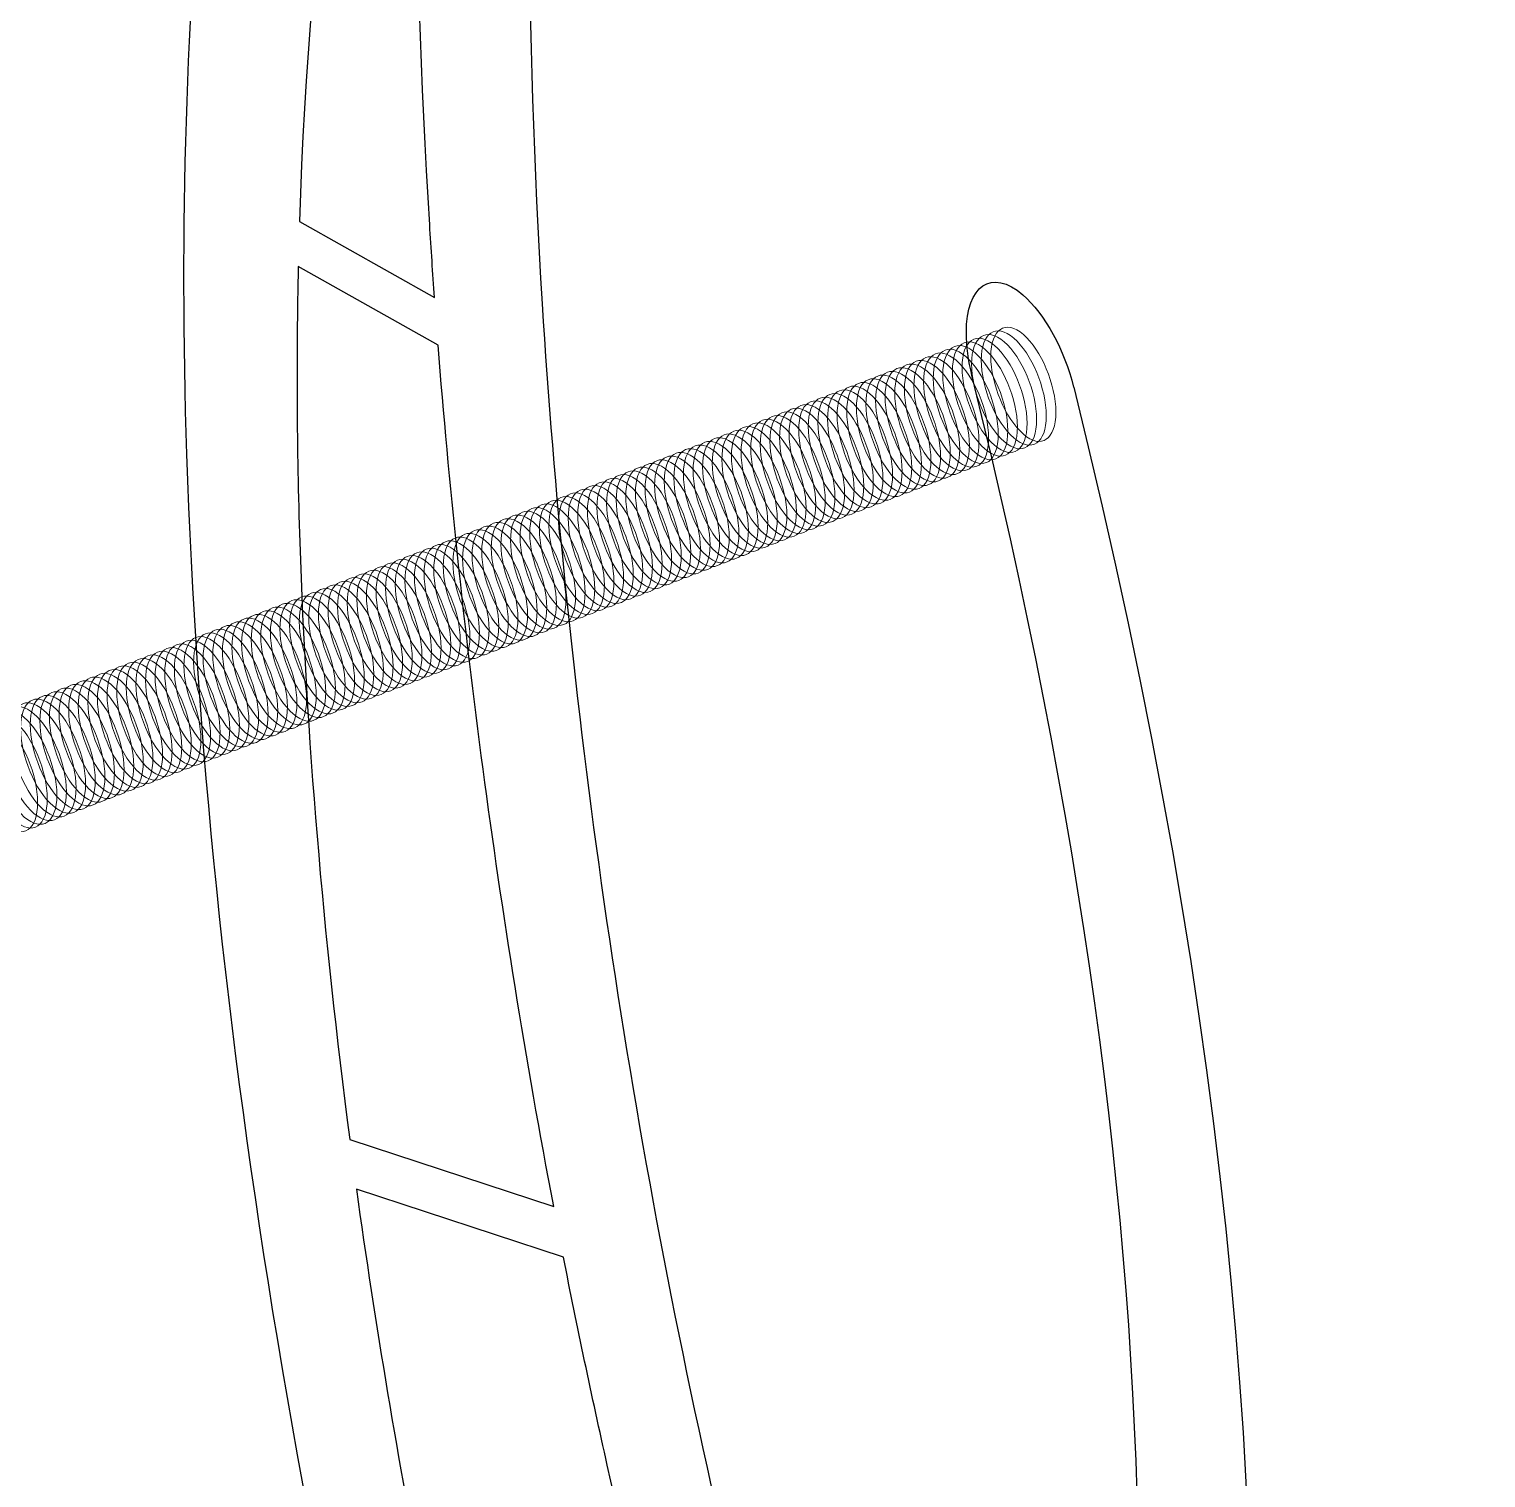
# Model space of a CAD drawing. Header units: centimetres. Extents: x -860 to -17, y -240 to 97.
# Drawn here: x -815.03 to -781.39, y -152.67 to -119.21 of the extents above; entities that cross this region are included whole.
import ezdxf

# ---------------------------------------------------------------- set-up
doc = ezdxf.new("R2010")
doc.units = ezdxf.units.CM
doc.header["$MEASUREMENT"] = 0
doc.layers.add('layer 1', color=7, linetype='Continuous')

msp = doc.modelspace()

# ---------------------------------------------------------------- linework, layer by layer
at = {"layer": 'layer 1', "color": 242}
for points, knots in [([(-791.81431, -213.5163), (-791.81431, -213.5163), (-791.81431, -213.54688), (-791.81431, -213.54688), (-791.81431, -213.54688), (-791.81431, -213.54688), (-785.62944, -218.85362), (-785.62944, -218.85362), (-785.62944, -218.85362), (-785.62944, -218.85362), (-782.36581, -221.65389), (-782.36581, -221.65389), (-782.36581, -221.65389), (-782.36581, -221.65389), (-781.38636, -222.49428), (-781.38636, -222.49428), (-781.38636, -222.49428), (-782.68687, -218.98892), (-784.24215, -215.55083), (-785.99553, -212.30804), (-785.99553, -212.30804), (-786.02547, -212.25267), (-786.05546, -212.19733), (-786.08552, -212.14207), (-786.08552, -212.14207), (-789.70322, -204.98148), (-793.01893, -197.5059), (-795.9385, -189.83895), (-795.9385, -189.83895), (-786.56033, -178.44123), (-783.55523, -157.08198), (-790.90493, -127.47964), (-790.90493, -127.47964), (-790.90493, -127.47964), (-790.9074, -127.47936), (-790.9074, -127.47936), (-790.9074, -127.47936), (-791.1182, -126.63154), (-791.5642, -125.7889), (-792.08036, -125.34603), (-792.08036, -125.34603), (-792.79972, -124.72881), (-793.38287, -125.12181), (-793.38287, -126.22383), (-793.38287, -126.22383), (-793.38287, -126.53512), (-793.33631, -126.8697), (-793.25333, -127.20346), (-793.25333, -127.20346), (-793.25333, -127.20346), (-793.25579, -127.20317), (-793.25579, -127.20317), (-793.25579, -127.20317), (-788.18778, -147.61562), (-788.38015, -163.75279), (-792.3092, -175.12915), (-792.3092, -175.12915), (-795.35249, -168.01423), (-797.63284, -160.16916), (-799.27384, -152.86522), (-799.27384, -152.86522), (-801.37679, -143.50526), (-802.6417, -134.17845), (-803.17879, -125.55553), (-803.17879, -125.55553), (-803.57388, -119.21254), (-803.57884, -113.0593), (-803.12533, -107.45214), (-803.12533, -107.45214), (-802.59419, -100.88529), (-801.40039, -94.75556), (-799.19051, -90.40757), (-799.19051, -90.40757), (-798.37983, -89.37352), (-797.52528, -88.42199), (-796.62965, -87.55296), (-796.62965, -87.55296), (-796.4623, -87.39058), (-796.2936, -87.2309), (-796.12344, -87.07419), (-796.12344, -87.07419), (-796.00498, -86.96506), (-795.86409, -86.85776), (-795.76743, -86.70508), (-795.76743, -86.70508), (-795.6414, -86.50607), (-795.56849, -86.20515), (-795.56849, -85.81556), (-795.56849, -85.81556), (-795.56849, -84.71354), (-796.15164, -83.31982), (-796.871, -82.7026), (-796.871, -82.7026), (-797.21717, -82.40558), (-797.53178, -82.34254), (-797.76505, -82.47982), (-797.76505, -82.47982), (-797.91167, -82.56615), (-798.05043, -82.71821), (-798.18185, -82.84011), (-798.18185, -82.84011), (-798.30897, -82.95804), (-798.43534, -83.07752), (-798.56093, -83.19852), (-798.56093, -83.19852), (-802.90223, -87.38143), (-806.32651, -93.40903), (-808.55309, -101.27492), (-808.55309, -101.27492), (-810.75544, -109.05517), (-811.72694, -118.49984), (-811.38355, -129.02392), (-811.38355, -129.02392), (-810.95678, -142.10343), (-808.53507, -156.4897), (-804.43352, -171.06733), (-804.43352, -171.06733), (-802.91717, -176.4567), (-801.19096, -181.80528), (-799.28196, -187.07701), (-799.28196, -187.07701), (-801.18504, -189.08257), (-803.32741, -190.70242), (-805.67514, -191.92889), (-805.67514, -191.92889), (-809.38695, -190.72098), (-812.59662, -191.36766), (-814.96284, -193.68495), (-814.96284, -193.68495), (-814.96284, -193.68495), (-810.71976, -197.3256), (-810.71976, -197.3256), (-810.71976, -197.3256), (-810.71976, -197.3256), (-804.42696, -202.72495), (-804.42696, -202.72495), (-804.42696, -202.72495), (-804.42696, -202.72495), (-804.42696, -202.69437), (-804.42696, -202.69437), (-804.42696, -202.69437), (-804.42696, -202.69437), (-804.40641, -202.71201), (-804.40641, -202.71201), (-804.40641, -202.71201), (-802.52537, -203.02852), (-800.40808, -204.11596), (-798.16881, -206.0373), (-798.16881, -206.0373), (-795.92954, -207.95864), (-793.81225, -210.50456), (-791.93121, -213.41599), (-791.93121, -213.41599), (-791.93121, -213.41599), (-791.81431, -213.5163), (-791.81431, -213.5163)], [0, 0, 0, 0, 0.025, 0.025, 0.025, 0.025, 0.05, 0.05, 0.05, 0.05, 0.075, 0.075, 0.075, 0.075, 0.1, 0.1, 0.1, 0.1, 0.125, 0.125, 0.125, 0.125, 0.15, 0.15, 0.15, 0.15, 0.175, 0.175, 0.175, 0.175, 0.2, 0.2, 0.2, 0.2, 0.225, 0.225, 0.225, 0.225, 0.25, 0.25, 0.25, 0.25, 0.275, 0.275, 0.275, 0.275, 0.3, 0.3, 0.3, 0.3, 0.325, 0.325, 0.325, 0.325, 0.35, 0.35, 0.35, 0.35, 0.375, 0.375, 0.375, 0.375, 0.4, 0.4, 0.4, 0.4, 0.425, 0.425, 0.425, 0.425, 0.45, 0.45, 0.45, 0.45, 0.475, 0.475, 0.475, 0.475, 0.5, 0.5, 0.5, 0.5, 0.525, 0.525, 0.525, 0.525, 0.55, 0.55, 0.55, 0.55, 0.575, 0.575, 0.575, 0.575, 0.6, 0.6, 0.6, 0.6, 0.625, 0.625, 0.625, 0.625, 0.65, 0.65, 0.65, 0.65, 0.675, 0.675, 0.675, 0.675, 0.7, 0.7, 0.7, 0.7, 0.725, 0.725, 0.725, 0.725, 0.75, 0.75, 0.75, 0.75, 0.775, 0.775, 0.775, 0.775, 0.8, 0.8, 0.8, 0.8, 0.825, 0.825, 0.825, 0.825, 0.85, 0.85, 0.85, 0.85, 0.875, 0.875, 0.875, 0.875, 0.9, 0.9, 0.9, 0.9, 0.925, 0.925, 0.925, 0.925, 0.95, 0.95, 0.95, 0.95, 1, 1, 1, 1]), ([(-805.66363, -125.40948), (-805.66363, -125.40948), (-808.78403, -123.6551), (-808.78403, -123.6551), (-808.78403, -123.6551), (-808.55817, -116.61321), (-807.64833, -110.22084), (-806.0878, -104.70791), (-806.0878, -104.70791), (-805.91676, -104.10367), (-805.73816, -103.51106), (-805.55239, -102.92967), (-805.55239, -102.92967), (-805.61155, -103.51701), (-805.66546, -104.1088), (-805.71406, -104.70444), (-805.71406, -104.70444), (-806.19482, -110.59672), (-806.19212, -117.0577), (-805.77667, -123.7277), (-805.77667, -123.7277), (-805.74192, -124.28557), (-805.70425, -124.84622), (-805.66363, -125.40948)], [0, 0, 0, 0, 0.14285714, 0.14285714, 0.14285714, 0.14285714, 0.28571429, 0.28571429, 0.28571429, 0.28571429, 0.42857143, 0.42857143, 0.42857143, 0.42857143, 0.57142857, 0.57142857, 0.57142857, 0.57142857, 0.71428571, 0.71428571, 0.71428571, 0.71428571, 1, 1, 1, 1]), ([(-808.81231, -124.691), (-808.81231, -124.691), (-805.58095, -126.50777), (-805.58095, -126.50777), (-805.58095, -126.50777), (-805.07994, -132.89655), (-804.20282, -139.60324), (-802.91296, -146.39904), (-802.91296, -146.39904), (-802.91296, -146.39904), (-807.62253, -144.84954), (-807.62253, -144.84954), (-807.62253, -144.84954), (-808.24132, -140.12485), (-808.6306, -135.5107), (-808.77596, -131.05586), (-808.77596, -131.05586), (-808.84683, -128.88385), (-808.85862, -126.76037), (-808.81231, -124.691)], [0, 0, 0, 0, 0.16666667, 0.16666667, 0.16666667, 0.16666667, 0.33333333, 0.33333333, 0.33333333, 0.33333333, 0.5, 0.5, 0.5, 0.5, 0.66666667, 0.66666667, 0.66666667, 0.66666667, 1, 1, 1, 1]), ([(-807.46774, -145.99985), (-807.46774, -145.99985), (-802.68603, -147.57308), (-802.68603, -147.57308), (-802.68603, -147.57308), (-802.37219, -149.16996), (-802.03566, -150.771), (-801.67567, -152.37329), (-801.67567, -152.37329), (-800.78794, -156.3245), (-799.72929, -160.39872), (-798.48273, -164.44617), (-798.48273, -164.44617), (-798.48273, -164.44617), (-803.73517, -165.11678), (-803.73517, -165.11678), (-803.73517, -165.11678), (-805.352, -158.63402), (-806.60674, -152.22506), (-807.46774, -145.99985)], [0, 0, 0, 0, 0.16666667, 0.16666667, 0.16666667, 0.16666667, 0.33333333, 0.33333333, 0.33333333, 0.33333333, 0.5, 0.5, 0.5, 0.5, 0.66666667, 0.66666667, 0.66666667, 0.66666667, 1, 1, 1, 1])]:
    msp.add_open_spline(points, degree=3, knots=knots, dxfattribs=at)
at = {"layer": 'layer 1', "color": 177, "lineweight": 20}
for points in [[(-792.51103, -126.4341), (-792.09645, -126.78983), (-791.76036, -127.59307), (-791.76036, -128.2282), (-791.76036, -128.2282), (-791.76036, -128.86333), (-792.09645, -129.08983), (-792.51103, -128.7341), (-792.51103, -128.7341), (-792.92562, -128.37838), (-793.26171, -127.57514), (-793.26171, -126.94001), (-793.26171, -126.94001), (-793.26171, -126.30488), (-792.92562, -126.07838), (-792.51103, -126.4341)], [(-792.2892, -126.34908), (-791.87462, -126.70481), (-791.53853, -127.50805), (-791.53853, -128.14318), (-791.53853, -128.14318), (-791.53853, -128.77831), (-791.87462, -129.00481), (-792.2892, -128.64908), (-792.2892, -128.64908), (-792.70379, -128.29336), (-793.03988, -127.49012), (-793.03988, -126.85499), (-793.03988, -126.85499), (-793.03988, -126.21986), (-792.70379, -125.99336), (-792.2892, -126.34908)], [(-792.06738, -126.26405), (-791.6528, -126.61978), (-791.31671, -127.42302), (-791.31671, -128.05815), (-791.31671, -128.05815), (-791.31671, -128.69328), (-791.6528, -128.91978), (-792.06738, -128.56405), (-792.06738, -128.56405), (-792.48197, -128.20833), (-792.81806, -127.40509), (-792.81806, -126.76996), (-792.81806, -126.76996), (-792.81806, -126.13483), (-792.48197, -125.90833), (-792.06738, -126.26405)], [(-793.39832, -126.77421), (-792.98374, -127.12994), (-792.64765, -127.93318), (-792.64765, -128.56831), (-792.64765, -128.56831), (-792.64765, -129.20344), (-792.98374, -129.42994), (-793.39832, -129.07421), (-793.39832, -129.07421), (-793.81291, -128.71849), (-794.149, -127.91525), (-794.149, -127.28012), (-794.149, -127.28012), (-794.149, -126.64499), (-793.81291, -126.41849), (-793.39832, -126.77421)], [(-793.17649, -126.68918), (-792.76191, -127.04491), (-792.42582, -127.84815), (-792.42582, -128.48328), (-792.42582, -128.48328), (-792.42582, -129.11841), (-792.76191, -129.34491), (-793.17649, -128.98918), (-793.17649, -128.98918), (-793.59108, -128.63346), (-793.92717, -127.83022), (-793.92717, -127.19509), (-793.92717, -127.19509), (-793.92717, -126.55996), (-793.59108, -126.33346), (-793.17649, -126.68918)], [(-792.95467, -126.60416), (-792.54009, -126.95989), (-792.204, -127.76313), (-792.204, -128.39826), (-792.204, -128.39826), (-792.204, -129.03339), (-792.54009, -129.25989), (-792.95467, -128.90416), (-792.95467, -128.90416), (-793.36926, -128.54844), (-793.70535, -127.7452), (-793.70535, -127.11007), (-793.70535, -127.11007), (-793.70535, -126.47494), (-793.36926, -126.24844), (-792.95467, -126.60416)], [(-792.73285, -126.51913), (-792.31827, -126.87486), (-791.98218, -127.6781), (-791.98218, -128.31323), (-791.98218, -128.31323), (-791.98218, -128.94836), (-792.31827, -129.17486), (-792.73285, -128.81913), (-792.73285, -128.81913), (-793.14744, -128.46341), (-793.48353, -127.66017), (-793.48353, -127.02504), (-793.48353, -127.02504), (-793.48353, -126.38991), (-793.14744, -126.16341), (-792.73285, -126.51913)], [(-794.28561, -127.11431), (-793.87103, -127.47004), (-793.53494, -128.27328), (-793.53494, -128.90841), (-793.53494, -128.90841), (-793.53494, -129.54354), (-793.87103, -129.77004), (-794.28561, -129.41431), (-794.28561, -129.41431), (-794.7002, -129.05859), (-795.03629, -128.25535), (-795.03629, -127.62022), (-795.03629, -127.62022), (-795.03629, -126.98509), (-794.7002, -126.75859), (-794.28561, -127.11431)], [(-794.06379, -127.02929), (-793.64921, -127.38502), (-793.31312, -128.18826), (-793.31312, -128.82339), (-793.31312, -128.82339), (-793.31312, -129.45852), (-793.64921, -129.68502), (-794.06379, -129.32929), (-794.06379, -129.32929), (-794.47838, -128.97357), (-794.81447, -128.17033), (-794.81447, -127.5352), (-794.81447, -127.5352), (-794.81447, -126.90007), (-794.47838, -126.67357), (-794.06379, -127.02929)], [(-793.84196, -126.94426), (-793.42738, -127.29999), (-793.09129, -128.10323), (-793.09129, -128.73836), (-793.09129, -128.73836), (-793.09129, -129.37349), (-793.42738, -129.59999), (-793.84196, -129.24426), (-793.84196, -129.24426), (-794.25655, -128.88854), (-794.59264, -128.0853), (-794.59264, -127.45017), (-794.59264, -127.45017), (-794.59264, -126.81504), (-794.25655, -126.58854), (-793.84196, -126.94426)], [(-793.62014, -126.85923), (-793.20556, -127.21496), (-792.86947, -128.0182), (-792.86947, -128.65333), (-792.86947, -128.65333), (-792.86947, -129.28846), (-793.20556, -129.51496), (-793.62014, -129.15923), (-793.62014, -129.15923), (-794.03473, -128.80351), (-794.37082, -128.00027), (-794.37082, -127.36514), (-794.37082, -127.36514), (-794.37082, -126.73001), (-794.03473, -126.50351), (-793.62014, -126.85923)], [(-795.1729, -127.45442), (-794.75832, -127.81015), (-794.42223, -128.61339), (-794.42223, -129.24852), (-794.42223, -129.24852), (-794.42223, -129.88365), (-794.75832, -130.11015), (-795.1729, -129.75442), (-795.1729, -129.75442), (-795.58749, -129.3987), (-795.92358, -128.59546), (-795.92358, -127.96033), (-795.92358, -127.96033), (-795.92358, -127.3252), (-795.58749, -127.0987), (-795.1729, -127.45442)], [(-794.95108, -127.36939), (-794.5365, -127.72512), (-794.20041, -128.52836), (-794.20041, -129.16349), (-794.20041, -129.16349), (-794.20041, -129.79862), (-794.5365, -130.02512), (-794.95108, -129.66939), (-794.95108, -129.66939), (-795.36567, -129.31367), (-795.70176, -128.51043), (-795.70176, -127.8753), (-795.70176, -127.8753), (-795.70176, -127.24017), (-795.36567, -127.01367), (-794.95108, -127.36939)], [(-794.72925, -127.28437), (-794.31467, -127.6401), (-793.97858, -128.44334), (-793.97858, -129.07847), (-793.97858, -129.07847), (-793.97858, -129.7136), (-794.31467, -129.9401), (-794.72925, -129.58437), (-794.72925, -129.58437), (-795.14384, -129.22865), (-795.47993, -128.42541), (-795.47993, -127.79028), (-795.47993, -127.79028), (-795.47993, -127.15515), (-795.14384, -126.92865), (-794.72925, -127.28437)], [(-794.50743, -127.19934), (-794.09285, -127.55507), (-793.75676, -128.35831), (-793.75676, -128.99344), (-793.75676, -128.99344), (-793.75676, -129.62857), (-794.09285, -129.85507), (-794.50743, -129.49934), (-794.50743, -129.49934), (-794.92202, -129.14362), (-795.25811, -128.34038), (-795.25811, -127.70525), (-795.25811, -127.70525), (-795.25811, -127.07012), (-794.92202, -126.84362), (-794.50743, -127.19934)], [(-796.06019, -127.79452), (-795.64561, -128.15025), (-795.30952, -128.95349), (-795.30952, -129.58862), (-795.30952, -129.58862), (-795.30952, -130.22375), (-795.64561, -130.45025), (-796.06019, -130.09452), (-796.06019, -130.09452), (-796.47478, -129.7388), (-796.81087, -128.93556), (-796.81087, -128.30043), (-796.81087, -128.30043), (-796.81087, -127.6653), (-796.47478, -127.4388), (-796.06019, -127.79452)], [(-795.83837, -127.7095), (-795.42379, -128.06523), (-795.0877, -128.86847), (-795.0877, -129.5036), (-795.0877, -129.5036), (-795.0877, -130.13873), (-795.42379, -130.36523), (-795.83837, -130.0095), (-795.83837, -130.0095), (-796.25296, -129.65378), (-796.58905, -128.85054), (-796.58905, -128.21541), (-796.58905, -128.21541), (-796.58905, -127.58028), (-796.25296, -127.35378), (-795.83837, -127.7095)], [(-795.61655, -127.62447), (-795.20197, -127.9802), (-794.86588, -128.78344), (-794.86588, -129.41857), (-794.86588, -129.41857), (-794.86588, -130.0537), (-795.20197, -130.2802), (-795.61655, -129.92447), (-795.61655, -129.92447), (-796.03114, -129.56875), (-796.36723, -128.76551), (-796.36723, -128.13038), (-796.36723, -128.13038), (-796.36723, -127.49525), (-796.03114, -127.26875), (-795.61655, -127.62447)], [(-795.39472, -127.53944), (-794.98014, -127.89517), (-794.64405, -128.69841), (-794.64405, -129.33354), (-794.64405, -129.33354), (-794.64405, -129.96867), (-794.98014, -130.19517), (-795.39472, -129.83944), (-795.39472, -129.83944), (-795.80931, -129.48372), (-796.1454, -128.68048), (-796.1454, -128.04535), (-796.1454, -128.04535), (-796.1454, -127.41022), (-795.80931, -127.18372), (-795.39472, -127.53944)], [(-796.94748, -128.13463), (-796.5329, -128.49036), (-796.19681, -129.2936), (-796.19681, -129.92873), (-796.19681, -129.92873), (-796.19681, -130.56386), (-796.5329, -130.79036), (-796.94748, -130.43463), (-796.94748, -130.43463), (-797.36207, -130.07891), (-797.69816, -129.27567), (-797.69816, -128.64054), (-797.69816, -128.64054), (-797.69816, -128.00541), (-797.36207, -127.77891), (-796.94748, -128.13463)], [(-796.72566, -128.0496), (-796.31108, -128.40533), (-795.97499, -129.20857), (-795.97499, -129.8437), (-795.97499, -129.8437), (-795.97499, -130.47883), (-796.31108, -130.70533), (-796.72566, -130.3496), (-796.72566, -130.3496), (-797.14025, -129.99388), (-797.47634, -129.19064), (-797.47634, -128.55551), (-797.47634, -128.55551), (-797.47634, -127.92038), (-797.14025, -127.69388), (-796.72566, -128.0496)], [(-796.50384, -127.96458), (-796.08926, -128.32031), (-795.75317, -129.12355), (-795.75317, -129.75868), (-795.75317, -129.75868), (-795.75317, -130.39381), (-796.08926, -130.62031), (-796.50384, -130.26458), (-796.50384, -130.26458), (-796.91843, -129.90886), (-797.25452, -129.10562), (-797.25452, -128.47049), (-797.25452, -128.47049), (-797.25452, -127.83536), (-796.91843, -127.60886), (-796.50384, -127.96458)], [(-796.28201, -127.87955), (-795.86743, -128.23528), (-795.53134, -129.03852), (-795.53134, -129.67365), (-795.53134, -129.67365), (-795.53134, -130.30878), (-795.86743, -130.53528), (-796.28201, -130.17955), (-796.28201, -130.17955), (-796.6966, -129.82383), (-797.03269, -129.02059), (-797.03269, -128.38546), (-797.03269, -128.38546), (-797.03269, -127.75033), (-796.6966, -127.52383), (-796.28201, -127.87955)], [(-797.83478, -128.47473), (-797.4202, -128.83046), (-797.08411, -129.6337), (-797.08411, -130.26883), (-797.08411, -130.26883), (-797.08411, -130.90396), (-797.4202, -131.13046), (-797.83478, -130.77473), (-797.83478, -130.77473), (-798.24937, -130.41901), (-798.58546, -129.61577), (-798.58546, -128.98064), (-798.58546, -128.98064), (-798.58546, -128.34551), (-798.24937, -128.11901), (-797.83478, -128.47473)], [(-797.61295, -128.38971), (-797.19837, -128.74544), (-796.86228, -129.54868), (-796.86228, -130.18381), (-796.86228, -130.18381), (-796.86228, -130.81894), (-797.19837, -131.04544), (-797.61295, -130.68971), (-797.61295, -130.68971), (-798.02754, -130.33399), (-798.36363, -129.53075), (-798.36363, -128.89562), (-798.36363, -128.89562), (-798.36363, -128.26049), (-798.02754, -128.03399), (-797.61295, -128.38971)], [(-797.39113, -128.30468), (-796.97655, -128.66041), (-796.64046, -129.46365), (-796.64046, -130.09878), (-796.64046, -130.09878), (-796.64046, -130.73391), (-796.97655, -130.96041), (-797.39113, -130.60468), (-797.39113, -130.60468), (-797.80572, -130.24896), (-798.14181, -129.44572), (-798.14181, -128.81059), (-798.14181, -128.81059), (-798.14181, -128.17546), (-797.80572, -127.94896), (-797.39113, -128.30468)], [(-797.16931, -128.21966), (-796.75473, -128.57539), (-796.41864, -129.37863), (-796.41864, -130.01376), (-796.41864, -130.01376), (-796.41864, -130.64889), (-796.75473, -130.87539), (-797.16931, -130.51966), (-797.16931, -130.51966), (-797.5839, -130.16394), (-797.91999, -129.3607), (-797.91999, -128.72557), (-797.91999, -128.72557), (-797.91999, -128.09044), (-797.5839, -127.86394), (-797.16931, -128.21966)], [(-798.72207, -128.81484), (-798.30749, -129.17057), (-797.9714, -129.97381), (-797.9714, -130.60894), (-797.9714, -130.60894), (-797.9714, -131.24407), (-798.30749, -131.47057), (-798.72207, -131.11484), (-798.72207, -131.11484), (-799.13666, -130.75912), (-799.47275, -129.95588), (-799.47275, -129.32075), (-799.47275, -129.32075), (-799.47275, -128.68562), (-799.13666, -128.45912), (-798.72207, -128.81484)], [(-798.50024, -128.72981), (-798.08566, -129.08554), (-797.74957, -129.88878), (-797.74957, -130.52391), (-797.74957, -130.52391), (-797.74957, -131.15904), (-798.08566, -131.38554), (-798.50024, -131.02981), (-798.50024, -131.02981), (-798.91483, -130.67409), (-799.25092, -129.87085), (-799.25092, -129.23572), (-799.25092, -129.23572), (-799.25092, -128.60059), (-798.91483, -128.37409), (-798.50024, -128.72981)], [(-798.27842, -128.64479), (-797.86384, -129.00052), (-797.52775, -129.80376), (-797.52775, -130.43889), (-797.52775, -130.43889), (-797.52775, -131.07402), (-797.86384, -131.30052), (-798.27842, -130.94479), (-798.27842, -130.94479), (-798.69301, -130.58907), (-799.0291, -129.78583), (-799.0291, -129.1507), (-799.0291, -129.1507), (-799.0291, -128.51557), (-798.69301, -128.28907), (-798.27842, -128.64479)], [(-798.0566, -128.55976), (-797.64202, -128.91549), (-797.30593, -129.71873), (-797.30593, -130.35386), (-797.30593, -130.35386), (-797.30593, -130.98899), (-797.64202, -131.21549), (-798.0566, -130.85976), (-798.0566, -130.85976), (-798.47119, -130.50404), (-798.80728, -129.7008), (-798.80728, -129.06567), (-798.80728, -129.06567), (-798.80728, -128.43054), (-798.47119, -128.20404), (-798.0566, -128.55976)], [(-799.60936, -129.15494), (-799.19478, -129.51067), (-798.85869, -130.31391), (-798.85869, -130.94904), (-798.85869, -130.94904), (-798.85869, -131.58417), (-799.19478, -131.81067), (-799.60936, -131.45494), (-799.60936, -131.45494), (-800.02395, -131.09922), (-800.36004, -130.29598), (-800.36004, -129.66085), (-800.36004, -129.66085), (-800.36004, -129.02572), (-800.02395, -128.79922), (-799.60936, -129.15494)], [(-799.38754, -129.06992), (-798.97296, -129.42565), (-798.63687, -130.22889), (-798.63687, -130.86402), (-798.63687, -130.86402), (-798.63687, -131.49915), (-798.97296, -131.72565), (-799.38754, -131.36992), (-799.38754, -131.36992), (-799.80213, -131.0142), (-800.13822, -130.21096), (-800.13822, -129.57583), (-800.13822, -129.57583), (-800.13822, -128.9407), (-799.80213, -128.7142), (-799.38754, -129.06992)], [(-799.16571, -128.98489), (-798.75113, -129.34062), (-798.41504, -130.14386), (-798.41504, -130.77899), (-798.41504, -130.77899), (-798.41504, -131.41412), (-798.75113, -131.64062), (-799.16571, -131.28489), (-799.16571, -131.28489), (-799.5803, -130.92917), (-799.91639, -130.12593), (-799.91639, -129.4908), (-799.91639, -129.4908), (-799.91639, -128.85567), (-799.5803, -128.62917), (-799.16571, -128.98489)], [(-798.94389, -128.89987), (-798.52931, -129.2556), (-798.19322, -130.05884), (-798.19322, -130.69397), (-798.19322, -130.69397), (-798.19322, -131.3291), (-798.52931, -131.5556), (-798.94389, -131.19987), (-798.94389, -131.19987), (-799.35848, -130.84415), (-799.69457, -130.04091), (-799.69457, -129.40578), (-799.69457, -129.40578), (-799.69457, -128.77065), (-799.35848, -128.54415), (-798.94389, -128.89987)], [(-800.49665, -129.49505), (-800.08207, -129.85078), (-799.74598, -130.65402), (-799.74598, -131.28915), (-799.74598, -131.28915), (-799.74598, -131.92428), (-800.08207, -132.15078), (-800.49665, -131.79505), (-800.49665, -131.79505), (-800.91124, -131.43933), (-801.24733, -130.63609), (-801.24733, -130.00096), (-801.24733, -130.00096), (-801.24733, -129.36583), (-800.91124, -129.13933), (-800.49665, -129.49505)], [(-800.27483, -129.41002), (-799.86025, -129.76575), (-799.52416, -130.56899), (-799.52416, -131.20412), (-799.52416, -131.20412), (-799.52416, -131.83925), (-799.86025, -132.06575), (-800.27483, -131.71002), (-800.27483, -131.71002), (-800.68942, -131.3543), (-801.02551, -130.55106), (-801.02551, -129.91593), (-801.02551, -129.91593), (-801.02551, -129.2808), (-800.68942, -129.0543), (-800.27483, -129.41002)], [(-800.053, -129.325), (-799.63842, -129.68073), (-799.30233, -130.48397), (-799.30233, -131.1191), (-799.30233, -131.1191), (-799.30233, -131.75423), (-799.63842, -131.98073), (-800.053, -131.625), (-800.053, -131.625), (-800.46759, -131.26928), (-800.80368, -130.46604), (-800.80368, -129.83091), (-800.80368, -129.83091), (-800.80368, -129.19578), (-800.46759, -128.96928), (-800.053, -129.325)], [(-799.83118, -129.23997), (-799.4166, -129.5957), (-799.08051, -130.39894), (-799.08051, -131.03407), (-799.08051, -131.03407), (-799.08051, -131.6692), (-799.4166, -131.8957), (-799.83118, -131.53997), (-799.83118, -131.53997), (-800.24577, -131.18425), (-800.58186, -130.38101), (-800.58186, -129.74588), (-800.58186, -129.74588), (-800.58186, -129.11075), (-800.24577, -128.88425), (-799.83118, -129.23997)], [(-801.38394, -129.83516), (-800.96936, -130.19089), (-800.63327, -130.99413), (-800.63327, -131.62926), (-800.63327, -131.62926), (-800.63327, -132.26439), (-800.96936, -132.49089), (-801.38394, -132.13516), (-801.38394, -132.13516), (-801.79853, -131.77944), (-802.13462, -130.9762), (-802.13462, -130.34107), (-802.13462, -130.34107), (-802.13462, -129.70594), (-801.79853, -129.47944), (-801.38394, -129.83516)], [(-801.16212, -129.75013), (-800.74754, -130.10586), (-800.41145, -130.9091), (-800.41145, -131.54423), (-800.41145, -131.54423), (-800.41145, -132.17936), (-800.74754, -132.40586), (-801.16212, -132.05013), (-801.16212, -132.05013), (-801.57671, -131.69441), (-801.9128, -130.89117), (-801.9128, -130.25604), (-801.9128, -130.25604), (-801.9128, -129.62091), (-801.57671, -129.39441), (-801.16212, -129.75013)], [(-800.9403, -129.6651), (-800.52572, -130.02083), (-800.18963, -130.82407), (-800.18963, -131.4592), (-800.18963, -131.4592), (-800.18963, -132.09433), (-800.52572, -132.32083), (-800.9403, -131.9651), (-800.9403, -131.9651), (-801.35489, -131.60938), (-801.69098, -130.80614), (-801.69098, -130.17101), (-801.69098, -130.17101), (-801.69098, -129.53588), (-801.35489, -129.30938), (-800.9403, -129.6651)], [(-800.71847, -129.58008), (-800.30389, -129.93581), (-799.9678, -130.73905), (-799.9678, -131.37418), (-799.9678, -131.37418), (-799.9678, -132.00931), (-800.30389, -132.23581), (-800.71847, -131.88008), (-800.71847, -131.88008), (-801.13306, -131.52436), (-801.46915, -130.72112), (-801.46915, -130.08599), (-801.46915, -130.08599), (-801.46915, -129.45086), (-801.13306, -129.22436), (-800.71847, -129.58008)], [(-802.27123, -130.17526), (-801.85665, -130.53099), (-801.52056, -131.33423), (-801.52056, -131.96936), (-801.52056, -131.96936), (-801.52056, -132.60449), (-801.85665, -132.83099), (-802.27123, -132.47526), (-802.27123, -132.47526), (-802.68582, -132.11954), (-803.02191, -131.3163), (-803.02191, -130.68117), (-803.02191, -130.68117), (-803.02191, -130.04604), (-802.68582, -129.81954), (-802.27123, -130.17526)], [(-802.04941, -130.09023), (-801.63483, -130.44596), (-801.29874, -131.2492), (-801.29874, -131.88433), (-801.29874, -131.88433), (-801.29874, -132.51946), (-801.63483, -132.74596), (-802.04941, -132.39023), (-802.04941, -132.39023), (-802.464, -132.03451), (-802.80009, -131.23127), (-802.80009, -130.59614), (-802.80009, -130.59614), (-802.80009, -129.96101), (-802.464, -129.73451), (-802.04941, -130.09023)], [(-801.82759, -130.00521), (-801.41301, -130.36094), (-801.07692, -131.16418), (-801.07692, -131.79931), (-801.07692, -131.79931), (-801.07692, -132.43444), (-801.41301, -132.66094), (-801.82759, -132.30521), (-801.82759, -132.30521), (-802.24218, -131.94949), (-802.57827, -131.14625), (-802.57827, -130.51112), (-802.57827, -130.51112), (-802.57827, -129.87599), (-802.24218, -129.64949), (-801.82759, -130.00521)], [(-801.60576, -129.92018), (-801.19118, -130.27591), (-800.85509, -131.07915), (-800.85509, -131.71428), (-800.85509, -131.71428), (-800.85509, -132.34941), (-801.19118, -132.57591), (-801.60576, -132.22018), (-801.60576, -132.22018), (-802.02035, -131.86446), (-802.35644, -131.06122), (-802.35644, -130.42609), (-802.35644, -130.42609), (-802.35644, -129.79096), (-802.02035, -129.56446), (-801.60576, -129.92018)], [(-803.15852, -130.51537), (-802.74394, -130.8711), (-802.40785, -131.67434), (-802.40785, -132.30947), (-802.40785, -132.30947), (-802.40785, -132.9446), (-802.74394, -133.1711), (-803.15852, -132.81537), (-803.15852, -132.81537), (-803.57311, -132.45965), (-803.9092, -131.65641), (-803.9092, -131.02128), (-803.9092, -131.02128), (-803.9092, -130.38615), (-803.57311, -130.15965), (-803.15852, -130.51537)], [(-802.9367, -130.43034), (-802.52212, -130.78607), (-802.18603, -131.58931), (-802.18603, -132.22444), (-802.18603, -132.22444), (-802.18603, -132.85957), (-802.52212, -133.08607), (-802.9367, -132.73034), (-802.9367, -132.73034), (-803.35129, -132.37462), (-803.68738, -131.57138), (-803.68738, -130.93625), (-803.68738, -130.93625), (-803.68738, -130.30112), (-803.35129, -130.07462), (-802.9367, -130.43034)], [(-802.71488, -130.34531), (-802.3003, -130.70104), (-801.96421, -131.50428), (-801.96421, -132.13941), (-801.96421, -132.13941), (-801.96421, -132.77454), (-802.3003, -133.00104), (-802.71488, -132.64531), (-802.71488, -132.64531), (-803.12947, -132.28959), (-803.46556, -131.48635), (-803.46556, -130.85122), (-803.46556, -130.85122), (-803.46556, -130.21609), (-803.12947, -129.98959), (-802.71488, -130.34531)], [(-802.49306, -130.26029), (-802.07848, -130.61602), (-801.74239, -131.41926), (-801.74239, -132.05439), (-801.74239, -132.05439), (-801.74239, -132.68952), (-802.07848, -132.91602), (-802.49306, -132.56029), (-802.49306, -132.56029), (-802.90765, -132.20457), (-803.24374, -131.40133), (-803.24374, -130.7662), (-803.24374, -130.7662), (-803.24374, -130.13107), (-802.90765, -129.90457), (-802.49306, -130.26029)], [(-804.04582, -130.85547), (-803.63124, -131.2112), (-803.29515, -132.01444), (-803.29515, -132.64957), (-803.29515, -132.64957), (-803.29515, -133.2847), (-803.63124, -133.5112), (-804.04582, -133.15547), (-804.04582, -133.15547), (-804.46041, -132.79975), (-804.7965, -131.99651), (-804.7965, -131.36138), (-804.7965, -131.36138), (-804.7965, -130.72625), (-804.46041, -130.49975), (-804.04582, -130.85547)], [(-803.82399, -130.77044), (-803.40941, -131.12617), (-803.07332, -131.92941), (-803.07332, -132.56454), (-803.07332, -132.56454), (-803.07332, -133.19967), (-803.40941, -133.42617), (-803.82399, -133.07044), (-803.82399, -133.07044), (-804.23858, -132.71472), (-804.57467, -131.91148), (-804.57467, -131.27635), (-804.57467, -131.27635), (-804.57467, -130.64122), (-804.23858, -130.41472), (-803.82399, -130.77044)], [(-803.60217, -130.68542), (-803.18759, -131.04115), (-802.8515, -131.84439), (-802.8515, -132.47952), (-802.8515, -132.47952), (-802.8515, -133.11465), (-803.18759, -133.34115), (-803.60217, -132.98542), (-803.60217, -132.98542), (-804.01676, -132.6297), (-804.35285, -131.82646), (-804.35285, -131.19133), (-804.35285, -131.19133), (-804.35285, -130.5562), (-804.01676, -130.3297), (-803.60217, -130.68542)], [(-803.38035, -130.60039), (-802.96577, -130.95612), (-802.62968, -131.75936), (-802.62968, -132.39449), (-802.62968, -132.39449), (-802.62968, -133.02962), (-802.96577, -133.25612), (-803.38035, -132.90039), (-803.38035, -132.90039), (-803.79494, -132.54467), (-804.13103, -131.74143), (-804.13103, -131.1063), (-804.13103, -131.1063), (-804.13103, -130.47117), (-803.79494, -130.24467), (-803.38035, -130.60039)], [(-804.93311, -131.19558), (-804.51853, -131.55131), (-804.18244, -132.35455), (-804.18244, -132.98968), (-804.18244, -132.98968), (-804.18244, -133.62481), (-804.51853, -133.85131), (-804.93311, -133.49558), (-804.93311, -133.49558), (-805.3477, -133.13986), (-805.68379, -132.33662), (-805.68379, -131.70149), (-805.68379, -131.70149), (-805.68379, -131.06636), (-805.3477, -130.83986), (-804.93311, -131.19558)], [(-804.71128, -131.11055), (-804.2967, -131.46628), (-803.96061, -132.26952), (-803.96061, -132.90465), (-803.96061, -132.90465), (-803.96061, -133.53978), (-804.2967, -133.76628), (-804.71128, -133.41055), (-804.71128, -133.41055), (-805.12587, -133.05483), (-805.46196, -132.25159), (-805.46196, -131.61646), (-805.46196, -131.61646), (-805.46196, -130.98133), (-805.12587, -130.75483), (-804.71128, -131.11055)], [(-804.48946, -131.02552), (-804.07488, -131.38125), (-803.73879, -132.18449), (-803.73879, -132.81962), (-803.73879, -132.81962), (-803.73879, -133.45475), (-804.07488, -133.68125), (-804.48946, -133.32552), (-804.48946, -133.32552), (-804.90405, -132.9698), (-805.24014, -132.16656), (-805.24014, -131.53143), (-805.24014, -131.53143), (-805.24014, -130.8963), (-804.90405, -130.6698), (-804.48946, -131.02552)], [(-804.26764, -130.9405), (-803.85306, -131.29623), (-803.51697, -132.09947), (-803.51697, -132.7346), (-803.51697, -132.7346), (-803.51697, -133.36973), (-803.85306, -133.59623), (-804.26764, -133.2405), (-804.26764, -133.2405), (-804.68223, -132.88478), (-805.01832, -132.08154), (-805.01832, -131.44641), (-805.01832, -131.44641), (-805.01832, -130.81128), (-804.68223, -130.58478), (-804.26764, -130.9405)], [(-805.8204, -131.53568), (-805.40582, -131.89141), (-805.06973, -132.69465), (-805.06973, -133.32978), (-805.06973, -133.32978), (-805.06973, -133.96491), (-805.40582, -134.19141), (-805.8204, -133.83568), (-805.8204, -133.83568), (-806.23499, -133.47996), (-806.57108, -132.67672), (-806.57108, -132.04159), (-806.57108, -132.04159), (-806.57108, -131.40646), (-806.23499, -131.17996), (-805.8204, -131.53568)], [(-805.59858, -131.45066), (-805.184, -131.80639), (-804.84791, -132.60963), (-804.84791, -133.24476), (-804.84791, -133.24476), (-804.84791, -133.87989), (-805.184, -134.10639), (-805.59858, -133.75066), (-805.59858, -133.75066), (-806.01317, -133.39494), (-806.34926, -132.5917), (-806.34926, -131.95657), (-806.34926, -131.95657), (-806.34926, -131.32144), (-806.01317, -131.09494), (-805.59858, -131.45066)], [(-805.37675, -131.36563), (-804.96217, -131.72136), (-804.62608, -132.5246), (-804.62608, -133.15973), (-804.62608, -133.15973), (-804.62608, -133.79486), (-804.96217, -134.02136), (-805.37675, -133.66563), (-805.37675, -133.66563), (-805.79134, -133.30991), (-806.12743, -132.50667), (-806.12743, -131.87154), (-806.12743, -131.87154), (-806.12743, -131.23641), (-805.79134, -131.00991), (-805.37675, -131.36563)], [(-805.15493, -131.2806), (-804.74035, -131.63633), (-804.40426, -132.43957), (-804.40426, -133.0747), (-804.40426, -133.0747), (-804.40426, -133.70983), (-804.74035, -133.93633), (-805.15493, -133.5806), (-805.15493, -133.5806), (-805.56952, -133.22488), (-805.90561, -132.42164), (-805.90561, -131.78651), (-805.90561, -131.78651), (-805.90561, -131.15138), (-805.56952, -130.92488), (-805.15493, -131.2806)], [(-806.70769, -131.87579), (-806.29311, -132.23152), (-805.95702, -133.03476), (-805.95702, -133.66989), (-805.95702, -133.66989), (-805.95702, -134.30502), (-806.29311, -134.53152), (-806.70769, -134.17579), (-806.70769, -134.17579), (-807.12228, -133.82007), (-807.45837, -133.01683), (-807.45837, -132.3817), (-807.45837, -132.3817), (-807.45837, -131.74657), (-807.12228, -131.52007), (-806.70769, -131.87579)], [(-806.48587, -131.79076), (-806.07129, -132.14649), (-805.7352, -132.94973), (-805.7352, -133.58486), (-805.7352, -133.58486), (-805.7352, -134.21999), (-806.07129, -134.44649), (-806.48587, -134.09076), (-806.48587, -134.09076), (-806.90046, -133.73504), (-807.23655, -132.9318), (-807.23655, -132.29667), (-807.23655, -132.29667), (-807.23655, -131.66154), (-806.90046, -131.43504), (-806.48587, -131.79076)], [(-806.26404, -131.70573), (-805.84946, -132.06146), (-805.51337, -132.8647), (-805.51337, -133.49983), (-805.51337, -133.49983), (-805.51337, -134.13496), (-805.84946, -134.36146), (-806.26404, -134.00573), (-806.26404, -134.00573), (-806.67863, -133.65001), (-807.01472, -132.84677), (-807.01472, -132.21164), (-807.01472, -132.21164), (-807.01472, -131.57651), (-806.67863, -131.35001), (-806.26404, -131.70573)], [(-806.04222, -131.62071), (-805.62764, -131.97644), (-805.29155, -132.77968), (-805.29155, -133.41481), (-805.29155, -133.41481), (-805.29155, -134.04994), (-805.62764, -134.27644), (-806.04222, -133.92071), (-806.04222, -133.92071), (-806.45681, -133.56499), (-806.7929, -132.76175), (-806.7929, -132.12662), (-806.7929, -132.12662), (-806.7929, -131.49149), (-806.45681, -131.26499), (-806.04222, -131.62071)], [(-807.59498, -132.21589), (-807.1804, -132.57162), (-806.84431, -133.37486), (-806.84431, -134.00999), (-806.84431, -134.00999), (-806.84431, -134.64512), (-807.1804, -134.87162), (-807.59498, -134.51589), (-807.59498, -134.51589), (-808.00957, -134.16017), (-808.34566, -133.35693), (-808.34566, -132.7218), (-808.34566, -132.7218), (-808.34566, -132.08667), (-808.00957, -131.86017), (-807.59498, -132.21589)], [(-807.37316, -132.13087), (-806.95858, -132.4866), (-806.62249, -133.28984), (-806.62249, -133.92497), (-806.62249, -133.92497), (-806.62249, -134.5601), (-806.95858, -134.7866), (-807.37316, -134.43087), (-807.37316, -134.43087), (-807.78775, -134.07515), (-808.12384, -133.27191), (-808.12384, -132.63678), (-808.12384, -132.63678), (-808.12384, -132.00165), (-807.78775, -131.77515), (-807.37316, -132.13087)], [(-807.15134, -132.04584), (-806.73676, -132.40157), (-806.40067, -133.20481), (-806.40067, -133.83994), (-806.40067, -133.83994), (-806.40067, -134.47507), (-806.73676, -134.70157), (-807.15134, -134.34584), (-807.15134, -134.34584), (-807.56593, -133.99012), (-807.90202, -133.18688), (-807.90202, -132.55175), (-807.90202, -132.55175), (-807.90202, -131.91662), (-807.56593, -131.69012), (-807.15134, -132.04584)], [(-806.92951, -131.96081), (-806.51493, -132.31654), (-806.17884, -133.11978), (-806.17884, -133.75491), (-806.17884, -133.75491), (-806.17884, -134.39004), (-806.51493, -134.61654), (-806.92951, -134.26081), (-806.92951, -134.26081), (-807.3441, -133.90509), (-807.68019, -133.10185), (-807.68019, -132.46672), (-807.68019, -132.46672), (-807.68019, -131.83159), (-807.3441, -131.60509), (-806.92951, -131.96081)], [(-808.48227, -132.556), (-808.06769, -132.91173), (-807.7316, -133.71497), (-807.7316, -134.3501), (-807.7316, -134.3501), (-807.7316, -134.98523), (-808.06769, -135.21173), (-808.48227, -134.856), (-808.48227, -134.856), (-808.89686, -134.50028), (-809.23295, -133.69704), (-809.23295, -133.06191), (-809.23295, -133.06191), (-809.23295, -132.42678), (-808.89686, -132.20028), (-808.48227, -132.556)], [(-808.26045, -132.47097), (-807.84587, -132.8267), (-807.50978, -133.62994), (-807.50978, -134.26507), (-807.50978, -134.26507), (-807.50978, -134.9002), (-807.84587, -135.1267), (-808.26045, -134.77097), (-808.26045, -134.77097), (-808.67504, -134.41525), (-809.01113, -133.61201), (-809.01113, -132.97688), (-809.01113, -132.97688), (-809.01113, -132.34175), (-808.67504, -132.11525), (-808.26045, -132.47097)], [(-808.03863, -132.38594), (-807.62405, -132.74167), (-807.28796, -133.54491), (-807.28796, -134.18004), (-807.28796, -134.18004), (-807.28796, -134.81517), (-807.62405, -135.04167), (-808.03863, -134.68594), (-808.03863, -134.68594), (-808.45322, -134.33022), (-808.78931, -133.52698), (-808.78931, -132.89185), (-808.78931, -132.89185), (-808.78931, -132.25672), (-808.45322, -132.03022), (-808.03863, -132.38594)], [(-807.8168, -132.30092), (-807.40222, -132.65665), (-807.06613, -133.45989), (-807.06613, -134.09502), (-807.06613, -134.09502), (-807.06613, -134.73015), (-807.40222, -134.95665), (-807.8168, -134.60092), (-807.8168, -134.60092), (-808.23139, -134.2452), (-808.56748, -133.44196), (-808.56748, -132.80683), (-808.56748, -132.80683), (-808.56748, -132.1717), (-808.23139, -131.9452), (-807.8168, -132.30092)], [(-809.36957, -132.8961), (-808.95499, -133.25183), (-808.6189, -134.05507), (-808.6189, -134.6902), (-808.6189, -134.6902), (-808.6189, -135.32533), (-808.95499, -135.55183), (-809.36957, -135.1961), (-809.36957, -135.1961), (-809.78416, -134.84038), (-810.12025, -134.03714), (-810.12025, -133.40201), (-810.12025, -133.40201), (-810.12025, -132.76688), (-809.78416, -132.54038), (-809.36957, -132.8961)], [(-809.14774, -132.81108), (-808.73316, -133.16681), (-808.39707, -133.97005), (-808.39707, -134.60518), (-808.39707, -134.60518), (-808.39707, -135.24031), (-808.73316, -135.46681), (-809.14774, -135.11108), (-809.14774, -135.11108), (-809.56233, -134.75536), (-809.89842, -133.95212), (-809.89842, -133.31699), (-809.89842, -133.31699), (-809.89842, -132.68186), (-809.56233, -132.45536), (-809.14774, -132.81108)], [(-808.92592, -132.72605), (-808.51134, -133.08178), (-808.17525, -133.88502), (-808.17525, -134.52015), (-808.17525, -134.52015), (-808.17525, -135.15528), (-808.51134, -135.38178), (-808.92592, -135.02605), (-808.92592, -135.02605), (-809.34051, -134.67033), (-809.6766, -133.86709), (-809.6766, -133.23196), (-809.6766, -133.23196), (-809.6766, -132.59683), (-809.34051, -132.37033), (-808.92592, -132.72605)], [(-808.7041, -132.64102), (-808.28952, -132.99675), (-807.95343, -133.79999), (-807.95343, -134.43512), (-807.95343, -134.43512), (-807.95343, -135.07025), (-808.28952, -135.29675), (-808.7041, -134.94102), (-808.7041, -134.94102), (-809.11869, -134.5853), (-809.45478, -133.78206), (-809.45478, -133.14693), (-809.45478, -133.14693), (-809.45478, -132.5118), (-809.11869, -132.2853), (-808.7041, -132.64102)], [(-810.03503, -133.15118), (-809.62045, -133.50691), (-809.28436, -134.31015), (-809.28436, -134.94528), (-809.28436, -134.94528), (-809.28436, -135.58041), (-809.62045, -135.80691), (-810.03503, -135.45118), (-810.03503, -135.45118), (-810.44962, -135.09546), (-810.78571, -134.29222), (-810.78571, -133.65709), (-810.78571, -133.65709), (-810.78571, -133.02196), (-810.44962, -132.79546), (-810.03503, -133.15118)], [(-809.81321, -133.06616), (-809.39863, -133.42189), (-809.06254, -134.22513), (-809.06254, -134.86026), (-809.06254, -134.86026), (-809.06254, -135.49539), (-809.39863, -135.72189), (-809.81321, -135.36616), (-809.81321, -135.36616), (-810.2278, -135.01044), (-810.56389, -134.2072), (-810.56389, -133.57207), (-810.56389, -133.57207), (-810.56389, -132.93694), (-810.2278, -132.71044), (-809.81321, -133.06616)], [(-809.59139, -132.98113), (-809.17681, -133.33686), (-808.84072, -134.1401), (-808.84072, -134.77523), (-808.84072, -134.77523), (-808.84072, -135.41036), (-809.17681, -135.63686), (-809.59139, -135.28113), (-809.59139, -135.28113), (-810.00598, -134.92541), (-810.34207, -134.12217), (-810.34207, -133.48704), (-810.34207, -133.48704), (-810.34207, -132.85191), (-810.00598, -132.62541), (-809.59139, -132.98113)], [(-810.92233, -133.49129), (-810.50775, -133.84702), (-810.17166, -134.65026), (-810.17166, -135.28539), (-810.17166, -135.28539), (-810.17166, -135.92052), (-810.50775, -136.14702), (-810.92233, -135.79129), (-810.92233, -135.79129), (-811.33692, -135.43557), (-811.67301, -134.63233), (-811.67301, -133.9972), (-811.67301, -133.9972), (-811.67301, -133.36207), (-811.33692, -133.13557), (-810.92233, -133.49129)], [(-810.7005, -133.40626), (-810.28592, -133.76199), (-809.94983, -134.56523), (-809.94983, -135.20036), (-809.94983, -135.20036), (-809.94983, -135.83549), (-810.28592, -136.06199), (-810.7005, -135.70626), (-810.7005, -135.70626), (-811.11509, -135.35054), (-811.45118, -134.5473), (-811.45118, -133.91217), (-811.45118, -133.91217), (-811.45118, -133.27704), (-811.11509, -133.05054), (-810.7005, -133.40626)], [(-810.47868, -133.32123), (-810.0641, -133.67696), (-809.72801, -134.4802), (-809.72801, -135.11533), (-809.72801, -135.11533), (-809.72801, -135.75046), (-810.0641, -135.97696), (-810.47868, -135.62123), (-810.47868, -135.62123), (-810.89327, -135.26551), (-811.22936, -134.46227), (-811.22936, -133.82714), (-811.22936, -133.82714), (-811.22936, -133.19201), (-810.89327, -132.96551), (-810.47868, -133.32123)], [(-810.25686, -133.23621), (-809.84228, -133.59194), (-809.50619, -134.39518), (-809.50619, -135.03031), (-809.50619, -135.03031), (-809.50619, -135.66544), (-809.84228, -135.89194), (-810.25686, -135.53621), (-810.25686, -135.53621), (-810.67145, -135.18049), (-811.00754, -134.37725), (-811.00754, -133.74212), (-811.00754, -133.74212), (-811.00754, -133.10699), (-810.67145, -132.88049), (-810.25686, -133.23621)], [(-811.80962, -133.83139), (-811.39504, -134.18712), (-811.05895, -134.99036), (-811.05895, -135.62549), (-811.05895, -135.62549), (-811.05895, -136.26062), (-811.39504, -136.48712), (-811.80962, -136.13139), (-811.80962, -136.13139), (-812.22421, -135.77567), (-812.5603, -134.97243), (-812.5603, -134.3373), (-812.5603, -134.3373), (-812.5603, -133.70217), (-812.22421, -133.47567), (-811.80962, -133.83139)], [(-811.58779, -133.74637), (-811.17321, -134.1021), (-810.83712, -134.90534), (-810.83712, -135.54047), (-810.83712, -135.54047), (-810.83712, -136.1756), (-811.17321, -136.4021), (-811.58779, -136.04637), (-811.58779, -136.04637), (-812.00238, -135.69065), (-812.33847, -134.88741), (-812.33847, -134.25228), (-812.33847, -134.25228), (-812.33847, -133.61715), (-812.00238, -133.39065), (-811.58779, -133.74637)], [(-811.36597, -133.66134), (-810.95139, -134.01707), (-810.6153, -134.82031), (-810.6153, -135.45544), (-810.6153, -135.45544), (-810.6153, -136.09057), (-810.95139, -136.31707), (-811.36597, -135.96134), (-811.36597, -135.96134), (-811.78056, -135.60562), (-812.11665, -134.80238), (-812.11665, -134.16725), (-812.11665, -134.16725), (-812.11665, -133.53212), (-811.78056, -133.30562), (-811.36597, -133.66134)], [(-811.14415, -133.57631), (-810.72957, -133.93204), (-810.39348, -134.73528), (-810.39348, -135.37041), (-810.39348, -135.37041), (-810.39348, -136.00554), (-810.72957, -136.23204), (-811.14415, -135.87631), (-811.14415, -135.87631), (-811.55874, -135.52059), (-811.89483, -134.71735), (-811.89483, -134.08222), (-811.89483, -134.08222), (-811.89483, -133.44709), (-811.55874, -133.22059), (-811.14415, -133.57631)], [(-812.69691, -134.1715), (-812.28233, -134.52723), (-811.94624, -135.33047), (-811.94624, -135.9656), (-811.94624, -135.9656), (-811.94624, -136.60073), (-812.28233, -136.82723), (-812.69691, -136.4715), (-812.69691, -136.4715), (-813.1115, -136.11578), (-813.44759, -135.31254), (-813.44759, -134.67741), (-813.44759, -134.67741), (-813.44759, -134.04228), (-813.1115, -133.81578), (-812.69691, -134.1715)], [(-812.47509, -134.08647), (-812.06051, -134.4422), (-811.72442, -135.24544), (-811.72442, -135.88057), (-811.72442, -135.88057), (-811.72442, -136.5157), (-812.06051, -136.7422), (-812.47509, -136.38647), (-812.47509, -136.38647), (-812.88968, -136.03075), (-813.22577, -135.22751), (-813.22577, -134.59238), (-813.22577, -134.59238), (-813.22577, -133.95725), (-812.88968, -133.73075), (-812.47509, -134.08647)], [(-812.25326, -134.00144), (-811.83868, -134.35717), (-811.50259, -135.16041), (-811.50259, -135.79554), (-811.50259, -135.79554), (-811.50259, -136.43067), (-811.83868, -136.65717), (-812.25326, -136.30144), (-812.25326, -136.30144), (-812.66785, -135.94572), (-813.00394, -135.14248), (-813.00394, -134.50735), (-813.00394, -134.50735), (-813.00394, -133.87222), (-812.66785, -133.64572), (-812.25326, -134.00144)], [(-812.03144, -133.91642), (-811.61686, -134.27215), (-811.28077, -135.07539), (-811.28077, -135.71052), (-811.28077, -135.71052), (-811.28077, -136.34565), (-811.61686, -136.57215), (-812.03144, -136.21642), (-812.03144, -136.21642), (-812.44603, -135.8607), (-812.78212, -135.05746), (-812.78212, -134.42233), (-812.78212, -134.42233), (-812.78212, -133.7872), (-812.44603, -133.5607), (-812.03144, -133.91642)], [(-813.5842, -134.5116), (-813.16962, -134.86733), (-812.83353, -135.67057), (-812.83353, -136.3057), (-812.83353, -136.3057), (-812.83353, -136.94083), (-813.16962, -137.16733), (-813.5842, -136.8116), (-813.5842, -136.8116), (-813.99879, -136.45588), (-814.33488, -135.65264), (-814.33488, -135.01751), (-814.33488, -135.01751), (-814.33488, -134.38238), (-813.99879, -134.15588), (-813.5842, -134.5116)], [(-813.36238, -134.42658), (-812.9478, -134.78231), (-812.61171, -135.58555), (-812.61171, -136.22068), (-812.61171, -136.22068), (-812.61171, -136.85581), (-812.9478, -137.08231), (-813.36238, -136.72658), (-813.36238, -136.72658), (-813.77697, -136.37086), (-814.11306, -135.56762), (-814.11306, -134.93249), (-814.11306, -134.93249), (-814.11306, -134.29736), (-813.77697, -134.07086), (-813.36238, -134.42658)], [(-813.14055, -134.34155), (-812.72597, -134.69728), (-812.38988, -135.50052), (-812.38988, -136.13565), (-812.38988, -136.13565), (-812.38988, -136.77078), (-812.72597, -136.99728), (-813.14055, -136.64155), (-813.14055, -136.64155), (-813.55514, -136.28583), (-813.89123, -135.48259), (-813.89123, -134.84746), (-813.89123, -134.84746), (-813.89123, -134.21233), (-813.55514, -133.98583), (-813.14055, -134.34155)], [(-812.91873, -134.25652), (-812.50415, -134.61225), (-812.16806, -135.41549), (-812.16806, -136.05062), (-812.16806, -136.05062), (-812.16806, -136.68575), (-812.50415, -136.91225), (-812.91873, -136.55652), (-812.91873, -136.55652), (-813.33332, -136.2008), (-813.66941, -135.39756), (-813.66941, -134.76243), (-813.66941, -134.76243), (-813.66941, -134.1273), (-813.33332, -133.9008), (-812.91873, -134.25652)], [(-814.47149, -134.85171), (-814.05691, -135.20744), (-813.72082, -136.01068), (-813.72082, -136.64581), (-813.72082, -136.64581), (-813.72082, -137.28094), (-814.05691, -137.50744), (-814.47149, -137.15171), (-814.47149, -137.15171), (-814.88608, -136.79599), (-815.22217, -135.99275), (-815.22217, -135.35762), (-815.22217, -135.35762), (-815.22217, -134.72249), (-814.88608, -134.49599), (-814.47149, -134.85171)], [(-814.24967, -134.76668), (-813.83509, -135.12241), (-813.499, -135.92565), (-813.499, -136.56078), (-813.499, -136.56078), (-813.499, -137.19591), (-813.83509, -137.42241), (-814.24967, -137.06668), (-814.24967, -137.06668), (-814.66426, -136.71096), (-815.00035, -135.90772), (-815.00035, -135.27259), (-815.00035, -135.27259), (-815.00035, -134.63746), (-814.66426, -134.41096), (-814.24967, -134.76668)], [(-814.02785, -134.68166), (-813.61327, -135.03739), (-813.27718, -135.84063), (-813.27718, -136.47576), (-813.27718, -136.47576), (-813.27718, -137.11089), (-813.61327, -137.33739), (-814.02785, -136.98166), (-814.02785, -136.98166), (-814.44244, -136.62594), (-814.77853, -135.8227), (-814.77853, -135.18757), (-814.77853, -135.18757), (-814.77853, -134.55244), (-814.44244, -134.32594), (-814.02785, -134.68166)], [(-813.80602, -134.59663), (-813.39144, -134.95236), (-813.05535, -135.7556), (-813.05535, -136.39073), (-813.05535, -136.39073), (-813.05535, -137.02586), (-813.39144, -137.25236), (-813.80602, -136.89663), (-813.80602, -136.89663), (-814.22061, -136.54091), (-814.5567, -135.73767), (-814.5567, -135.10254), (-814.5567, -135.10254), (-814.5567, -134.46741), (-814.22061, -134.24091), (-813.80602, -134.59663)], [(-815.35878, -135.19181), (-814.9442, -135.54754), (-814.60811, -136.35078), (-814.60811, -136.98591), (-814.60811, -136.98591), (-814.60811, -137.62104), (-814.9442, -137.84754), (-815.35878, -137.49181), (-815.35878, -137.49181), (-815.77337, -137.13609), (-816.10946, -136.33285), (-816.10946, -135.69772), (-816.10946, -135.69772), (-816.10946, -135.06259), (-815.77337, -134.83609), (-815.35878, -135.19181)], [(-815.13696, -135.10679), (-814.72238, -135.46252), (-814.38629, -136.26576), (-814.38629, -136.90089), (-814.38629, -136.90089), (-814.38629, -137.53602), (-814.72238, -137.76252), (-815.13696, -137.40679), (-815.13696, -137.40679), (-815.55155, -137.05107), (-815.88764, -136.24783), (-815.88764, -135.6127), (-815.88764, -135.6127), (-815.88764, -134.97757), (-815.55155, -134.75107), (-815.13696, -135.10679)], [(-814.91514, -135.02176), (-814.50056, -135.37749), (-814.16447, -136.18073), (-814.16447, -136.81586), (-814.16447, -136.81586), (-814.16447, -137.45099), (-814.50056, -137.67749), (-814.91514, -137.32176), (-814.91514, -137.32176), (-815.32973, -136.96604), (-815.66582, -136.1628), (-815.66582, -135.52767), (-815.66582, -135.52767), (-815.66582, -134.89254), (-815.32973, -134.66604), (-814.91514, -135.02176)], [(-814.69331, -134.93673), (-814.27873, -135.29246), (-813.94264, -136.0957), (-813.94264, -136.73083), (-813.94264, -136.73083), (-813.94264, -137.36596), (-814.27873, -137.59246), (-814.69331, -137.23673), (-814.69331, -137.23673), (-815.1079, -136.88101), (-815.44399, -136.07777), (-815.44399, -135.44264), (-815.44399, -135.44264), (-815.44399, -134.80751), (-815.1079, -134.58101), (-814.69331, -134.93673)], [(-815.58061, -135.27684), (-815.16603, -135.63257), (-814.82994, -136.43581), (-814.82994, -137.07094), (-814.82994, -137.07094), (-814.82994, -137.70607), (-815.16603, -137.93257), (-815.58061, -137.57684), (-815.58061, -137.57684), (-815.9952, -137.22112), (-816.33129, -136.41788), (-816.33129, -135.78275), (-816.33129, -135.78275), (-816.33129, -135.14762), (-815.9952, -134.92112), (-815.58061, -135.27684)]]:
    msp.add_open_spline(points, degree=3, knots=[0, 0, 0, 0, 0.2, 0.2, 0.2, 0.2, 0.4, 0.4, 0.4, 0.4, 0.6, 0.6, 0.6, 0.6, 1, 1, 1, 1], dxfattribs=at)

doc.saveas('drawing.dxf')
